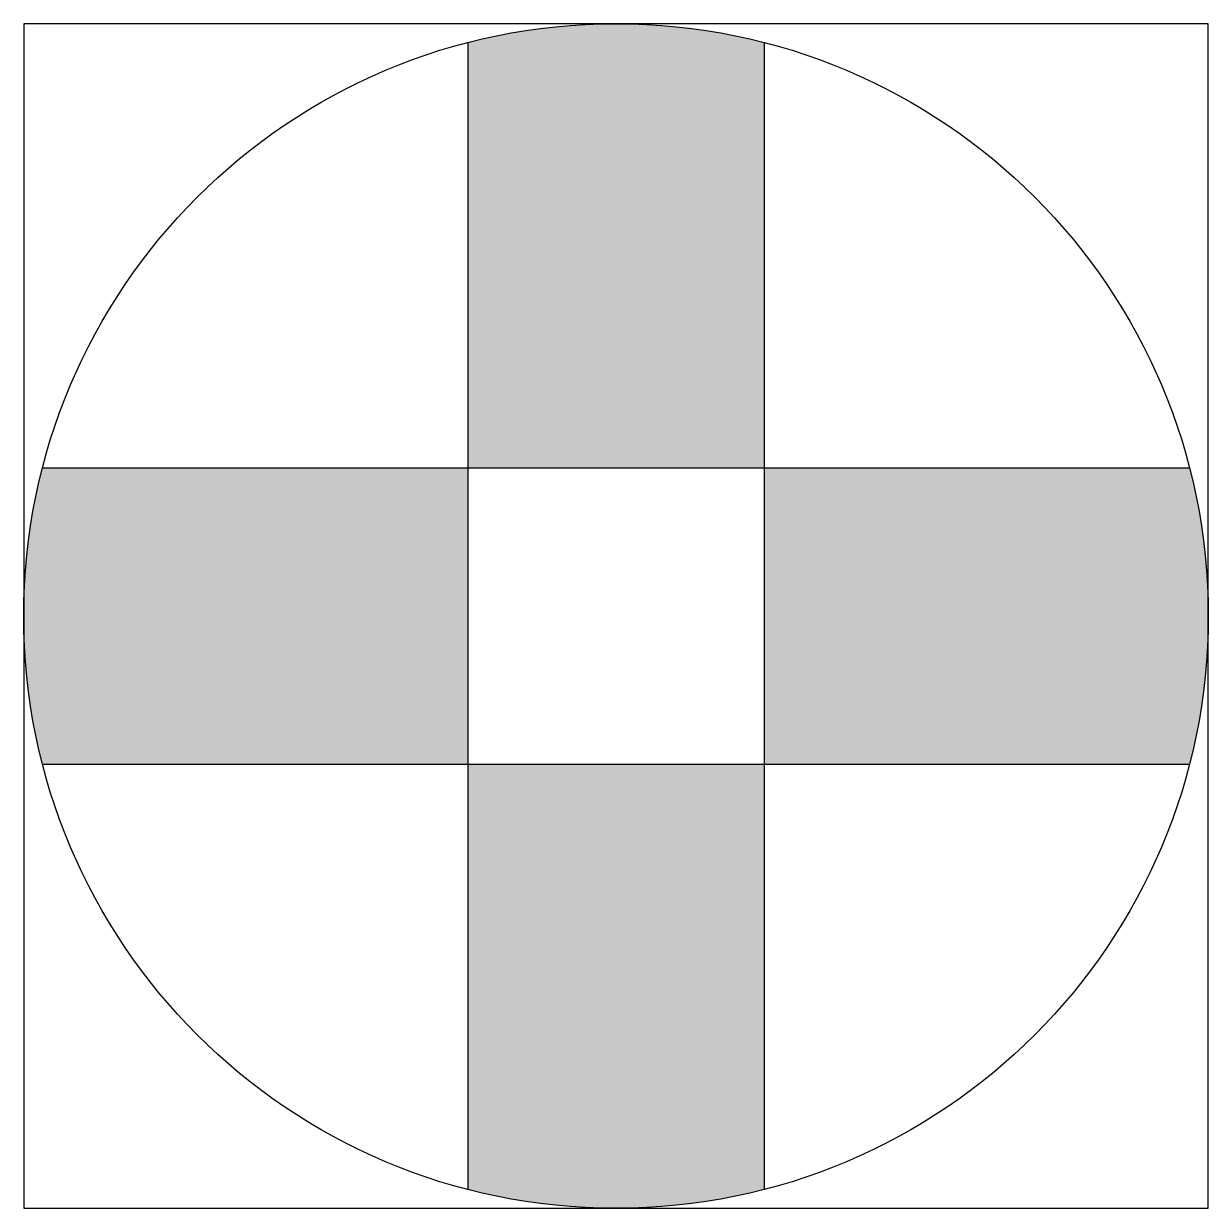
# Model space of a CAD drawing. Header units: metres. Extents: x -2 to 2, y -2 to 2.
import ezdxf

# ---------------------------------------------------------------- set-up
doc = ezdxf.new("R2010")
doc.units = ezdxf.units.M
doc.layers.get('0').update_dxf_attribs({"color": 150})

msp = doc.modelspace()

# ---------------------------------------------------------------- hatches: boundary and pattern name
h = msp.add_hatch(color=256)
h.dxf.hatch_style = 1
h.paths.add_polyline_path([(0.5, 1.9365, 0.127017), (-0.5, 1.9365), (-0.5, 0.5), (0.5, 0.5)])
h = msp.add_hatch(color=256)
h.dxf.hatch_style = 1
h.paths.add_polyline_path([(-0.5, 0.5), (-1.9365, 0.5, 0.063254), (-2, 0, 0.063254), (-1.9365, -0.5), (-0.5, -0.5)])
h = msp.add_hatch(color=256)
h.dxf.hatch_style = 1
h.paths.add_polyline_path([(1.9365, 0.5), (0.5, 0.5), (0.5, -0.5), (1.9365, -0.5, 0.063254), (2, 0, 0.063254)])
h = msp.add_hatch(color=256)
h.dxf.hatch_style = 1
h.paths.add_polyline_path([(0.5, -0.5), (-0.5, -0.5), (-0.5, -1.9365, 0.127017), (0.5, -1.9365)])

# ---------------------------------------------------------------- linework, layer by layer
for p, q in [((-0.5, 1.9365), (-0.5, -1.9365)), ((0.5, 1.9365), (0.5, -1.9365)), ((-1.9365, 0.5), (1.9365, 0.5)), ((-1.9365, -0.5), (1.9365, -0.5))]:
    msp.add_line(p, q)
at = {"flags": 128}
msp.add_lwpolyline([(-2, -2), (2, -2), (2, 2), (-2, 2)], close=True, dxfattribs=at)
msp.add_circle((0, 0), 2)

doc.saveas('drawing.dxf')
